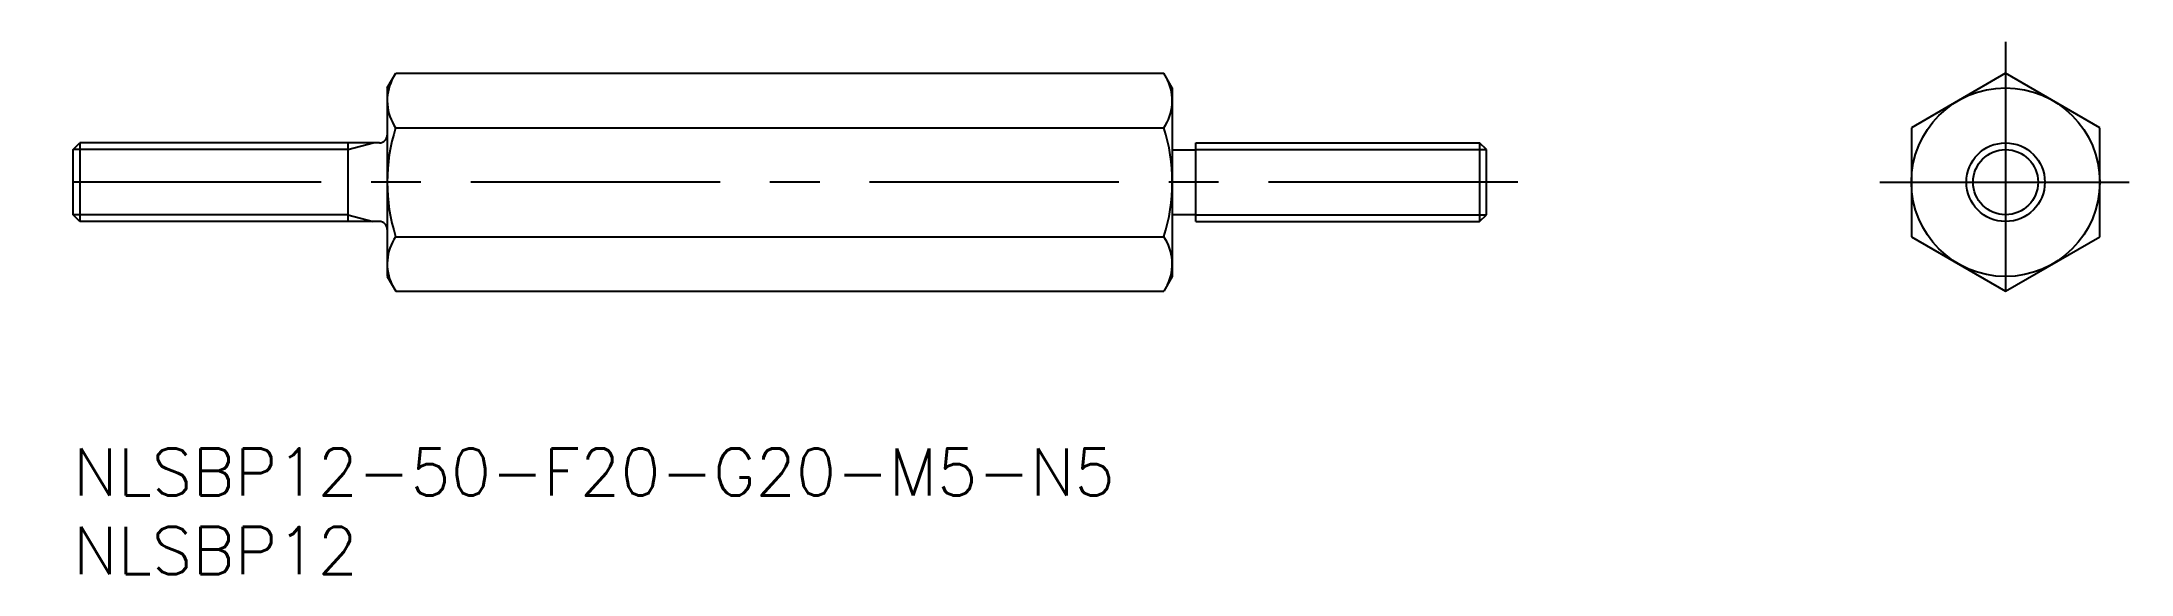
# Model space of a CAD drawing. Extents: x -2 to 131, y -8 to 26.
import ezdxf

# ---------------------------------------------------------------- set-up
doc = ezdxf.new("R2010")
doc.units = 0
doc.header["$LTSCALE"] = 0.5
doc.linetypes.add('CENTER', pattern=[50.8, 31.75, -6.35, 6.35, -6.35])
for name, color, linetype in [('MSM_CENTER', 1, 'CENTER'), ('MSM_CONTINUOUS', 7, 'CONTINUOUS'), ('MSM_NARROW', 5, 'CONTINUOUS'), ('MSM_PART_NUMBER', 7, 'CONTINUOUS')]:
    doc.layers.add(name, color=color, linetype=linetype)
doc.styles.get("Standard").update_dxf_attribs({"font": 'txt.shx', "height": 3, "bigfont": 'bigfont.shx'})

# ---------------------------------------------------------------- blocks, each defined once
blk = doc.blocks.new('*U4')
at = {"layer": 'MSM_PART_NUMBER'}
blk.add_text('NLSBP12-50-F20-G20-M5-N5', height=3, dxfattribs=at).set_placement((0, -3))
blk = doc.blocks.new('*U5')
at = {"layer": 'MSM_PART_NUMBER'}
blk.add_text('NLSBP12', height=3, dxfattribs=at).set_placement((0, -8))

msp = doc.modelspace()

# ---------------------------------------------------------------- linework, layer by layer
at = {"layer": 'MSM_CENTER'}
for p, q in [((123.07, 25.86), (123.07, 8)), ((92, 16.93), (-2, 16.93)), ((115.07, 16.93), (131.07, 16.93))]:
    msp.add_line(p, q, dxfattribs=at)
at = {"layer": 'MSM_CONTINUOUS'}
for p, q in [((20, 22.93), (20.54, 23.86)), ((20, 22.93), (20, 10.93)), ((20.54, 23.86), (69.46, 23.86)), ((70, 22.93), (69.46, 23.86)), ((70, 22.93), (70, 10.93)), ((123.07, 23.86), (117.07, 20.39)), ((129.07, 20.39), (123.07, 23.86)), ((20.54, 20.39), (69.46, 20.39)), ((117.07, 20.39), (117.07, 13.46)), ((129.07, 13.46), (129.07, 20.39)), ((0, 19), (0.43, 19.43)), ((0, 14.86), (0, 19)), ((19.5, 19.43), (0.43, 19.43)), ((0.43, 19.43), (0.43, 14.43)), ((17.5, 19.43), (17.5, 14.43)), ((70, 18.98), (71.5, 18.98)), ((71.5, 19.43), (89.57, 19.43)), ((71.5, 14.43), (71.5, 19.43)), ((90, 19), (89.57, 19.43)), ((89.57, 19.43), (89.57, 14.43)), ((90, 14.86), (90, 19)), ((0.43, 14.43), (0, 14.86)), ((70, 14.88), (71.5, 14.88)), ((89.57, 14.43), (90, 14.86)), ((19.5, 14.43), (0.43, 14.43)), ((20.54, 13.46), (69.46, 13.46)), ((71.5, 14.43), (89.57, 14.43)), ((117.07, 13.46), (123.07, 10)), ((123.07, 10), (129.07, 13.46)), ((20, 10.93), (20.54, 10)), ((70, 10.93), (69.46, 10)), ((20.54, 10), (69.46, 10))]:
    msp.add_line(p, q, dxfattribs=at)
for radius in [6, 2.5]:
    msp.add_circle((123.07, 16.93), radius, dxfattribs=at)
for centre, radius, start, end in [((23.07, 22.12), 3.07, 154.3842, 214.3842), ((66.93, 22.12), 3.07, 325.6158, 25.6158), ((31.46, 16.93), 11.46, 162.412, 197.588), ((58.54, 16.93), 11.46, 342.412, 17.588), ((19.5, 19.93), 0.5, 270, 0), ((19.5, 13.93), 0.5, 0, 90), ((23.07, 11.73), 3.07, 145.6158, 205.6158), ((66.93, 11.73), 3.07, 334.3842, 34.3842)]:
    msp.add_arc(centre, radius, start, end, dxfattribs=at)
at = {"layer": 'MSM_NARROW'}
for p, q in [((17.5, 19), (0, 19)), ((17.5, 19), (19.1, 19.43)), ((71.5, 19), (90, 19)), ((17.5, 14.86), (0, 14.86)), ((17.5, 14.86), (19.1, 14.43)), ((71.5, 14.86), (90, 14.86))]:
    msp.add_line(p, q, dxfattribs=at)
msp.add_circle((123.07, 16.93), 2.07, dxfattribs=at)

# ---------------------------------------------------------------- block references
at = {"layer": 'MSM_CONTINUOUS'}
for name in ['*U4', '*U5']:
    msp.add_blockref(name, (0, 0), dxfattribs=at)

doc.saveas('drawing.dxf')
